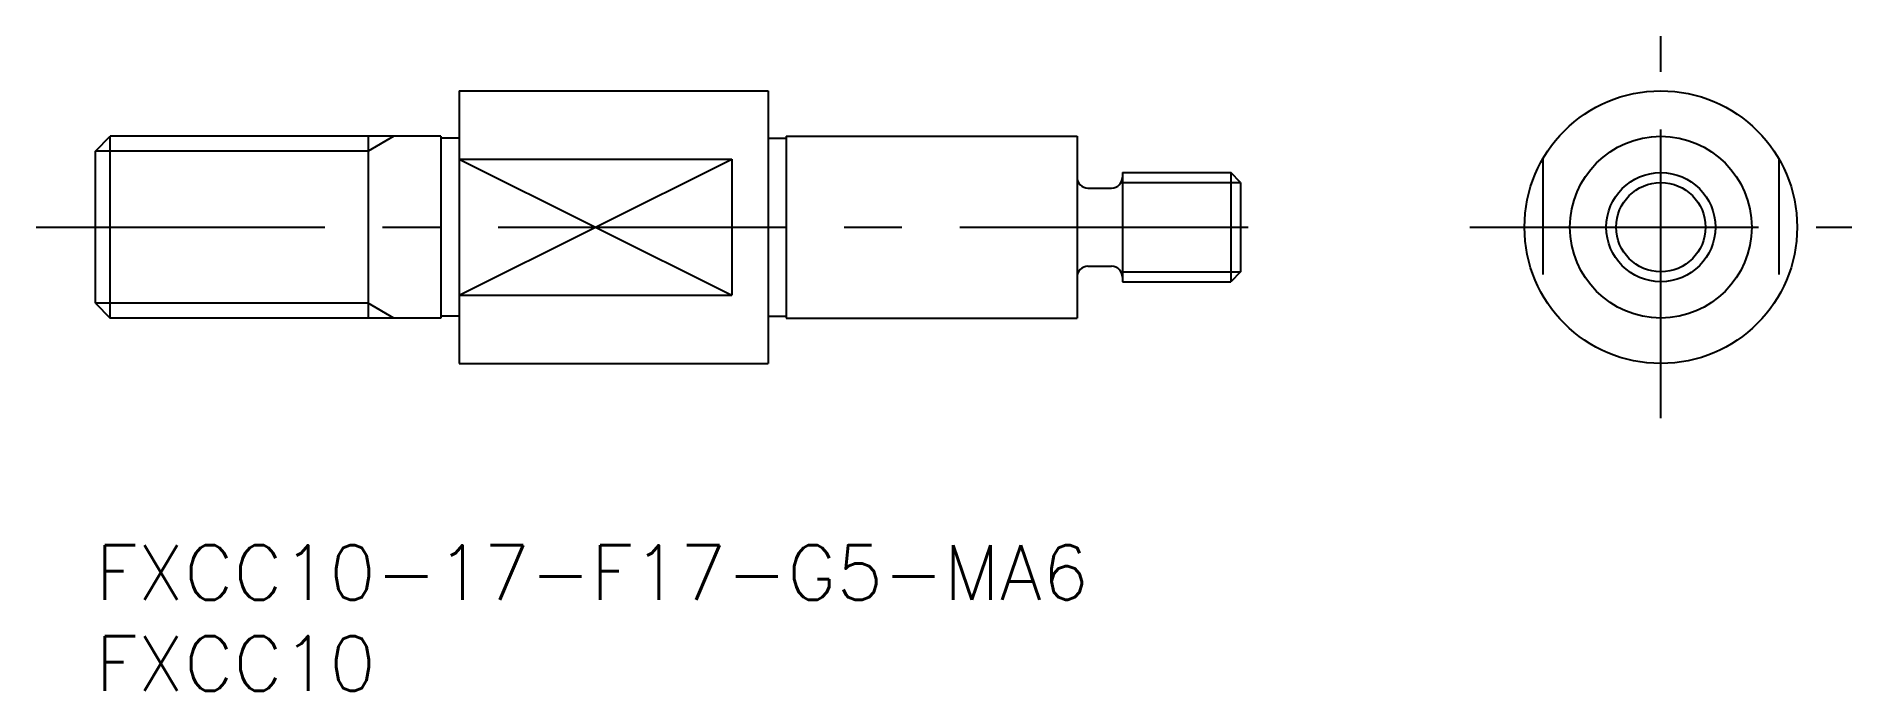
# Model space of a CAD drawing. Extents: x -3.3 to 96.6, y -8 to 28.
import ezdxf

# ---------------------------------------------------------------- set-up
doc = ezdxf.new("R2010")
doc.units = 0
doc.header["$LTSCALE"] = 0.5
doc.linetypes.add('CENTER', pattern=[50.8, 31.75, -6.35, 6.35, -6.35])
doc.linetypes.add('DASHED', pattern=[19.05, 12.7, -6.35])
for name, color, linetype in [('MSM_CENTER', 1, 'CENTER'), ('MSM_CONTINUOUS', 7, 'CONTINUOUS'), ('MSM_DASHED', 4, 'DASHED'), ('MSM_NARROW', 5, 'CONTINUOUS'), ('MSM_PART_NUMBER', 7, 'CONTINUOUS')]:
    doc.layers.add(name, color=color, linetype=linetype)
doc.styles.get("Standard").update_dxf_attribs({"font": 'txt.shx', "height": 3, "bigfont": 'bigfont.shx'})

# ---------------------------------------------------------------- blocks, each defined once
blk = doc.blocks.new('*U11')
at = {"layer": 'MSM_PART_NUMBER'}
blk.add_text('FXCC10-17-F17-G5-MA6', height=3, dxfattribs=at).set_placement((0, -3))
blk = doc.blocks.new('*U12')
at = {"layer": 'MSM_PART_NUMBER'}
blk.add_text('FXCC10', height=3, dxfattribs=at).set_placement((0, -8))

msp = doc.modelspace()

# ---------------------------------------------------------------- linework, layer by layer
at = {"layer": 'MSM_CENTER'}
for p, q in [((86.117, 7), (86.117, 28)), ((-3.255, 17.5), (65.585, 17.5)), ((75.617, 17.5), (96.617, 17.5))]:
    msp.add_line(p, q, dxfattribs=at)
at = {"layer": 'MSM_CONTINUOUS'}
for p, q in [((20, 25), (37, 25)), ((20, 25), (20, 10)), ((37, 25), (37, 10)), ((0, 21.688), (0.812, 22.5)), ((0.812, 12.5), (0.812, 22.5)), ((19, 22.5), (0.812, 22.5)), ((15, 22.5), (15, 12.5)), ((19, 22.5), (19, 12.5)), ((20, 22.4), (19, 22.4)), ((37, 22.4), (38, 22.4)), ((38, 22.5), (54, 22.5)), ((38, 22.5), (38, 12.5)), ((54, 22.5), (54, 12.5)), ((0, 13.312), (0, 21.688)), ((20, 21.242), (35, 21.242)), ((35, 21.242), (35, 13.758)), ((56.5, 20.5), (62.458, 20.5)), ((56.5, 20.5), (56.5, 14.5)), ((62.458, 20.5), (62.458, 14.5)), ((63, 19.958), (62.458, 20.5)), ((54.6, 19.65), (55.9, 19.65)), ((63, 19.958), (63, 15.041)), ((54.6, 15.35), (55.9, 15.35)), ((63, 15.041), (62.458, 14.5)), ((56.5, 14.5), (62.458, 14.5)), ((0, 13.312), (0.812, 12.5)), ((20, 13.758), (35, 13.758)), ((19, 12.5), (0.812, 12.5)), ((20, 12.6), (19, 12.6)), ((37, 12.6), (38, 12.6)), ((38, 12.5), (54, 12.5)), ((20, 10), (37, 10))]:
    msp.add_line(p, q, dxfattribs=at)
for radius in [7.5, 5, 3]:
    msp.add_circle((86.117, 17.5), radius, dxfattribs=at)
for centre, start, end in [((54.6, 20.25), 180, 270), ((55.9, 20.25), 270, 0), ((54.6, 14.75), 90, 180), ((55.9, 14.75), 0, 90)]:
    msp.add_arc(centre, 0.6, start, end, dxfattribs=at)
at = {"layer": 'MSM_DASHED'}
for p, q in [((79.617, 21.242), (79.617, 13.758)), ((92.617, 21.242), (92.617, 13.758))]:
    msp.add_line(p, q, dxfattribs=at)
at = {"layer": 'MSM_NARROW'}
for p, q in [((16.406, 22.5), (15, 21.688)), ((15, 21.688), (0, 21.688)), ((20, 21.242), (35, 13.758)), ((20, 13.758), (35, 21.242)), ((56.5, 19.958), (63, 19.958)), ((56.5, 15.041), (63, 15.041)), ((15, 13.312), (0, 13.312)), ((16.406, 12.5), (15, 13.312))]:
    msp.add_line(p, q, dxfattribs=at)
msp.add_circle((86.117, 17.5), 2.458, dxfattribs=at)

# ---------------------------------------------------------------- block references
at = {"layer": 'MSM_CONTINUOUS'}
for name in ['*U11', '*U12']:
    msp.add_blockref(name, (0, 0), dxfattribs=at)

doc.saveas('drawing.dxf')
